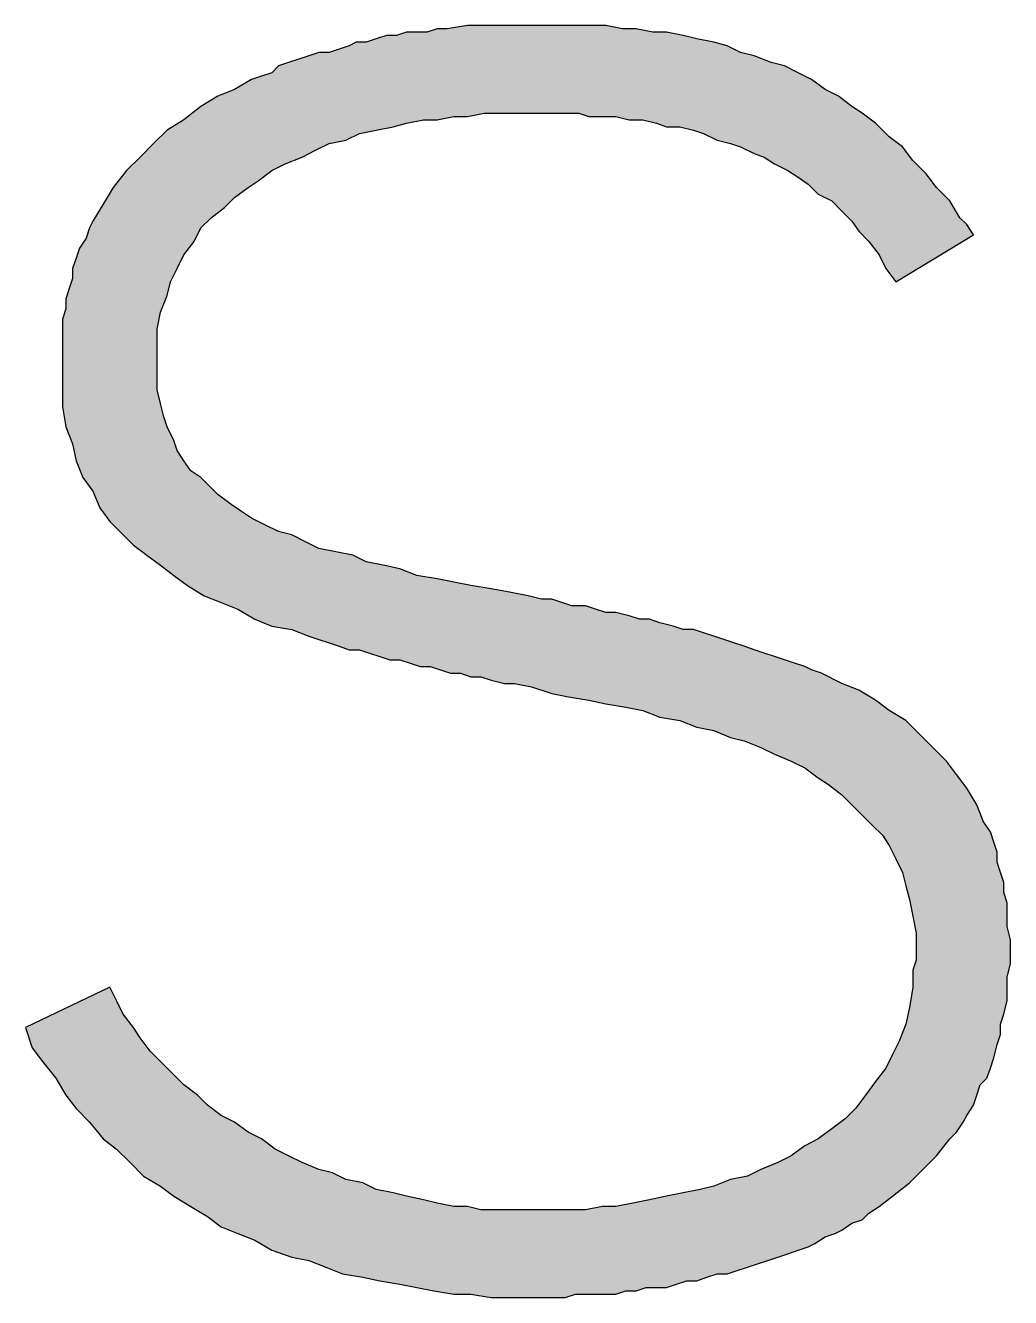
# Model space of a CAD drawing. Header units: centimetres. Extents: x 1658 to 14396, y 8294 to 11444.
# Drawn here: x 10834.58 to 10849.51, y 8581.13 to 8600.4 of the extents above; entities that cross this region are included whole.
import ezdxf
from ezdxf.enums import TextEntityAlignment as Align

# ---------------------------------------------------------------- set-up
doc = ezdxf.new("R2010")
doc.units = ezdxf.units.CM
doc.header["$LTSCALE"] = 50
doc.header["$MEASUREMENT"] = 0
doc.layers.add('FORMATO-PRECON', color=2, linetype='Continuous')
doc.styles.add('PRECON-ROMANS', font='romans.shx')

# ---------------------------------------------------------------- blocks, each defined once
blk = doc.blocks.new('CARIMBO')
at = {"linetype": 'Continuous', "true_color": 0x575854}
blk.add_hatch(color=251, dxfattribs=at).paths.add_polyline_path([(-1129.625, 283.795), (-1129.216, 283.932), (-1129.08, 284), (-1128.875, 284.136), (-1128.67, 284.205), (-1128.534, 284.273), (-1128.33, 284.409), (-1128.125, 284.477), (-1127.989, 284.614), (-1127.784, 284.75), (-1127.511, 284.955), (-1127.17, 285.227), (-1126.898, 285.5), (-1126.625, 285.773), (-1126.352, 286.114), (-1126.216, 286.25), (-1126.08, 286.455), (-1126.011, 286.591), (-1125.875, 286.795), (-1125.807, 287), (-1125.739, 287.205), (-1125.602, 287.341), (-1125.466, 287.75), (-1125.398, 288.023), (-1125.33, 288.227), (-1125.33, 288.432), (-1125.261, 288.636), (-1125.193, 288.909), (-1125.193, 289.114), (-1125.193, 289.386), (-1125.125, 289.659), (-1125.125, 290.136), (-1125.193, 290.409), (-1125.193, 290.614), (-1125.193, 290.886), (-1125.261, 291.091), (-1125.261, 291.295), (-1125.33, 291.5), (-1125.398, 291.705), (-1125.398, 291.909), (-1125.534, 292.318), (-1125.67, 292.523), (-1125.807, 292.864), (-1126.011, 293.205), (-1126.216, 293.477), (-1126.42, 293.75), (-1126.693, 294.023), (-1126.966, 294.295), (-1127.239, 294.568), (-1127.58, 294.773), (-1127.852, 294.977), (-1128.193, 295.182), (-1128.534, 295.318), (-1128.943, 295.523), (-1129.148, 295.591), (-1129.284, 295.659), (-1129.489, 295.727), (-1129.693, 295.795), (-1129.898, 295.864), (-1130.102, 295.932), (-1130.307, 296), (-1130.511, 296.068), (-1130.716, 296.136), (-1130.92, 296.205), (-1131.125, 296.273), (-1131.534, 296.409), (-1131.739, 296.409), (-1131.943, 296.477), (-1132.216, 296.545), (-1132.42, 296.614), (-1132.625, 296.614), (-1132.83, 296.682), (-1133.102, 296.75), (-1133.307, 296.75), (-1133.716, 296.886), (-1133.989, 296.886), (-1134.398, 297.023), (-1134.602, 297.023), (-1134.875, 297.091), (-1135.216, 297.159), (-1135.625, 297.227), (-1136.034, 297.295), (-1136.375, 297.364), (-1136.716, 297.432), (-1137.125, 297.5), (-1137.466, 297.636), (-1137.807, 297.705), (-1138.148, 297.773), (-1138.42, 297.909), (-1138.761, 297.977), (-1139.102, 298.045), (-1139.375, 298.182), (-1139.648, 298.318), (-1139.92, 298.386), (-1140.193, 298.523), (-1140.466, 298.659), (-1140.67, 298.795), (-1140.875, 298.932), (-1141.148, 299.136), (-1141.284, 299.273), (-1141.489, 299.477), (-1141.693, 299.614), (-1141.83, 299.818), (-1141.966, 300.023), (-1142.034, 300.227), (-1142.17, 300.5), (-1142.239, 300.705), (-1142.307, 300.977), (-1142.375, 301.25), (-1142.375, 301.523), (-1142.375, 301.795), (-1142.375, 302.136), (-1142.375, 302.477), (-1142.307, 302.818), (-1142.17, 303.159), (-1142.102, 303.432), (-1141.966, 303.705), (-1141.83, 303.977), (-1141.625, 304.25), (-1141.489, 304.523), (-1141.284, 304.727), (-1141.011, 304.932), (-1140.807, 305.136), (-1140.534, 305.341), (-1140.33, 305.477), (-1140.057, 305.682), (-1139.784, 305.818), (-1139.443, 305.955), (-1139.17, 306.091), (-1138.898, 306.227), (-1138.557, 306.295), (-1138.284, 306.432), (-1137.943, 306.5), (-1137.602, 306.568), (-1137.33, 306.636), (-1136.989, 306.705), (-1136.716, 306.705), (-1136.375, 306.773), (-1136.102, 306.773), (-1135.761, 306.841), (-1135.489, 306.841), (-1135.216, 306.841), (-1134.943, 306.841), (-1134.67, 306.841), (-1134.398, 306.841), (-1134.125, 306.841), (-1133.852, 306.841), (-1133.648, 306.773), (-1133.375, 306.773), (-1133.102, 306.773), (-1132.83, 306.705), (-1132.557, 306.705), (-1132.284, 306.636), (-1132.08, 306.568), (-1131.807, 306.568), (-1131.398, 306.466), (-1131.057, 306.295), (-1130.648, 306.193), (-1130.307, 306.023), (-1130.102, 305.955), (-1129.898, 305.818), (-1129.625, 305.682), (-1129.42, 305.545), (-1129.216, 305.409), (-1129.011, 305.205), (-1128.739, 305.068), (-1128.534, 304.864), (-1128.33, 304.659), (-1128.193, 304.455), (-1127.989, 304.25), (-1127.784, 303.977), (-1127.648, 303.705), (-1127.443, 303.432), (-1125.875, 304.386), (-1126.011, 304.591), (-1126.148, 304.727), (-1126.352, 305.068), (-1126.625, 305.341), (-1126.83, 305.614), (-1127.102, 305.886), (-1127.307, 306.159), (-1127.58, 306.364), (-1127.852, 306.636), (-1128.125, 306.841), (-1128.33, 306.977), (-1128.602, 307.182), (-1128.875, 307.318), (-1129.148, 307.523), (-1129.42, 307.659), (-1129.693, 307.795), (-1129.966, 307.864), (-1130.307, 308), (-1130.58, 308.068), (-1130.852, 308.205), (-1131.125, 308.273), (-1131.466, 308.341), (-1131.739, 308.409), (-1132.08, 308.477), (-1132.352, 308.477), (-1132.693, 308.545), (-1132.966, 308.545), (-1133.307, 308.614), (-1133.648, 308.614), (-1133.92, 308.614), (-1134.261, 308.614), (-1134.602, 308.614), (-1134.943, 308.614), (-1135.284, 308.614), (-1135.693, 308.614), (-1136.102, 308.614), (-1136.511, 308.545), (-1136.716, 308.545), (-1136.92, 308.477), (-1137.33, 308.477), (-1137.534, 308.409), (-1137.739, 308.409), (-1137.943, 308.341), (-1138.148, 308.273), (-1138.352, 308.273), (-1138.489, 308.205), (-1138.693, 308.136), (-1138.898, 308.068), (-1139.102, 308.068), (-1139.307, 308), (-1139.511, 307.932), (-1139.92, 307.795), (-1140.057, 307.659), (-1140.466, 307.523), (-1140.807, 307.318), (-1141.148, 307.182), (-1141.489, 306.977), (-1141.83, 306.705), (-1142.17, 306.5), (-1142.443, 306.227), (-1142.716, 305.955), (-1142.989, 305.682), (-1143.261, 305.341), (-1143.466, 305), (-1143.67, 304.659), (-1143.739, 304.523), (-1143.807, 304.318), (-1143.943, 304.114), (-1144.08, 303.705), (-1144.08, 303.5), (-1144.216, 303.091), (-1144.216, 302.886), (-1144.284, 302.682), (-1144.284, 302.409), (-1144.284, 302.205), (-1144.284, 301.932), (-1144.284, 301.727), (-1144.284, 301.523), (-1144.284, 301.318), (-1144.284, 300.909), (-1144.216, 300.5), (-1144.08, 300.159), (-1144.011, 299.818), (-1143.875, 299.477), (-1143.67, 299.205), (-1143.534, 298.864), (-1143.33, 298.591), (-1143.125, 298.386), (-1142.852, 298.114), (-1142.58, 297.909), (-1142.307, 297.705), (-1142.034, 297.5), (-1141.761, 297.295), (-1141.42, 297.091), (-1141.08, 296.955), (-1140.739, 296.818), (-1140.398, 296.614), (-1140.057, 296.477), (-1139.648, 296.409), (-1139.307, 296.273), (-1139.102, 296.205), (-1138.898, 296.136), (-1138.489, 296), (-1138.284, 296), (-1138.08, 295.932), (-1137.67, 295.795), (-1137.466, 295.795), (-1137.057, 295.659), (-1136.852, 295.659), (-1136.443, 295.523), (-1136.239, 295.523), (-1136.034, 295.455), (-1135.83, 295.455), (-1135.625, 295.386), (-1135.352, 295.318), (-1135.148, 295.318), (-1134.807, 295.25), (-1134.398, 295.114), (-1134.057, 295.045), (-1133.648, 294.977), (-1133.307, 294.909), (-1132.898, 294.841), (-1132.557, 294.773), (-1132.216, 294.636), (-1131.807, 294.568), (-1131.466, 294.432), (-1131.125, 294.364), (-1130.784, 294.227), (-1130.511, 294.159), (-1130.17, 294.023), (-1129.898, 293.886), (-1129.362, 293.672), (-1129.011, 293.409), (-1128.807, 293.273), (-1128.534, 293.068), (-1128.33, 292.864), (-1128.125, 292.659), (-1127.92, 292.455), (-1127.716, 292.25), (-1127.58, 292.045), (-1127.443, 291.773), (-1127.307, 291.5), (-1127.239, 291.227), (-1127.17, 290.955), (-1127.102, 290.614), (-1127.034, 290.273), (-1127.034, 289.932), (-1127.034, 289.727), (-1127.102, 289.523), (-1127.102, 289.182), (-1127.17, 288.773), (-1127.239, 288.432), (-1127.375, 288.091), (-1127.511, 287.818), (-1127.648, 287.545), (-1127.852, 287.273), (-1128.057, 287), (-1128.261, 286.727), (-1128.466, 286.523), (-1128.739, 286.318), (-1129.011, 286.114), (-1129.284, 285.977), (-1129.557, 285.773), (-1129.83, 285.636), (-1130.17, 285.5), (-1130.443, 285.364), (-1130.784, 285.295), (-1131.125, 285.159), (-1131.398, 285.091), (-1131.739, 285.023), (-1132.08, 284.955), (-1132.42, 284.886), (-1132.761, 284.818), (-1133.102, 284.75), (-1133.375, 284.75), (-1133.716, 284.682), (-1134.057, 284.682), (-1134.33, 284.682), (-1134.602, 284.682), (-1134.943, 284.682), (-1135.216, 284.682), (-1135.489, 284.682), (-1135.83, 284.682), (-1136.102, 284.75), (-1136.375, 284.75), (-1136.716, 284.818), (-1136.989, 284.886), (-1137.33, 284.955), (-1137.602, 285.023), (-1137.943, 285.091), (-1138.216, 285.227), (-1138.557, 285.295), (-1138.83, 285.432), (-1139.102, 285.5), (-1139.443, 285.636), (-1139.716, 285.773), (-1139.989, 285.909), (-1140.261, 286.114), (-1140.534, 286.25), (-1140.807, 286.455), (-1141.08, 286.591), (-1141.352, 286.795), (-1141.557, 287), (-1141.83, 287.205), (-1142.034, 287.409), (-1142.307, 287.682), (-1142.511, 287.886), (-1142.716, 288.159), (-1142.852, 288.364), (-1143.057, 288.636), (-1143.193, 288.909), (-1143.33, 289.182), (-1145.034, 288.364), (-1144.898, 287.955), (-1144.693, 287.682), (-1144.42, 287.341), (-1144.216, 287), (-1144.011, 286.727), (-1143.739, 286.455), (-1143.466, 286.114), (-1143.193, 285.909), (-1142.92, 285.636), (-1142.648, 285.364), (-1142.307, 285.159), (-1142.034, 284.955), (-1141.693, 284.75), (-1141.352, 284.545), (-1141.08, 284.341), (-1140.739, 284.205), (-1140.398, 284.068), (-1140.057, 283.864), (-1139.648, 283.727), (-1139.307, 283.659), (-1138.966, 283.523), (-1138.625, 283.386), (-1138.216, 283.318), (-1137.875, 283.25), (-1137.466, 283.182), (-1137.125, 283.114), (-1136.784, 283.045), (-1136.375, 282.977), (-1136.034, 282.977), (-1135.625, 282.909), (-1135.284, 282.909), (-1134.943, 282.909), (-1134.534, 282.909), (-1134.125, 282.909), (-1133.92, 282.977), (-1133.716, 282.977), (-1133.511, 282.977), (-1133.102, 282.977), (-1132.898, 283.045), (-1132.693, 283.045), (-1132.489, 283.114), (-1132.08, 283.114), (-1131.875, 283.182), (-1131.67, 283.25), (-1131.466, 283.25), (-1131.261, 283.318), (-1131.057, 283.386), (-1130.852, 283.386), (-1130.648, 283.455), (-1130.443, 283.523), (-1130.239, 283.591), (-1130.034, 283.659), (-1129.83, 283.727)])
at = {"color": 251, "linetype": 'Continuous', "true_color": 0x575854}
blk.add_lwpolyline([(-1125.875, 304.386), (-1126.011, 304.591), (-1126.148, 304.727), (-1126.352, 305.068), (-1126.625, 305.341), (-1126.83, 305.614), (-1127.102, 305.886), (-1127.307, 306.159), (-1127.58, 306.364), (-1127.852, 306.636), (-1128.125, 306.841), (-1128.33, 306.977), (-1128.602, 307.182), (-1128.875, 307.318), (-1129.148, 307.523), (-1129.42, 307.659), (-1129.693, 307.795), (-1129.966, 307.864), (-1130.307, 308), (-1130.58, 308.068), (-1130.852, 308.205), (-1131.125, 308.273), (-1131.466, 308.341), (-1131.739, 308.409), (-1132.08, 308.477), (-1132.352, 308.477), (-1132.693, 308.545), (-1132.966, 308.545), (-1133.307, 308.614), (-1133.648, 308.614), (-1133.92, 308.614), (-1134.261, 308.614), (-1134.602, 308.614), (-1134.943, 308.614), (-1135.284, 308.614), (-1135.693, 308.614), (-1136.102, 308.614), (-1136.511, 308.545), (-1136.716, 308.545), (-1136.92, 308.477), (-1137.125, 308.477), (-1137.33, 308.477), (-1137.534, 308.409), (-1137.739, 308.409), (-1137.943, 308.341), (-1138.148, 308.273), (-1138.352, 308.273), (-1138.489, 308.205), (-1138.693, 308.136), (-1138.898, 308.068), (-1139.102, 308.068), (-1139.307, 308), (-1139.511, 307.932), (-1139.716, 307.864), (-1139.92, 307.795), (-1140.057, 307.659), (-1140.261, 307.591), (-1140.466, 307.523), (-1140.807, 307.318), (-1141.148, 307.182), (-1141.489, 306.977), (-1141.83, 306.705), (-1142.17, 306.5), (-1142.443, 306.227), (-1142.716, 305.955), (-1142.989, 305.682), (-1143.261, 305.341), (-1143.466, 305), (-1143.67, 304.659), (-1143.739, 304.523), (-1143.807, 304.318), (-1143.943, 304.114), (-1144.011, 303.909), (-1144.08, 303.705), (-1144.08, 303.5), (-1144.148, 303.295), (-1144.216, 303.091), (-1144.216, 302.886), (-1144.284, 302.682), (-1144.284, 302.409), (-1144.284, 302.205), (-1144.284, 301.932), (-1144.284, 301.727), (-1144.284, 301.523), (-1144.284, 301.318), (-1144.284, 301.114), (-1144.284, 300.909), (-1144.216, 300.5), (-1144.08, 300.159), (-1144.011, 299.818), (-1143.875, 299.477), (-1143.67, 299.205), (-1143.534, 298.864), (-1143.33, 298.591), (-1143.125, 298.386), (-1142.852, 298.114), (-1142.58, 297.909), (-1142.307, 297.705), (-1142.034, 297.5), (-1141.761, 297.295), (-1141.42, 297.091), (-1141.08, 296.955), (-1140.739, 296.818), (-1140.398, 296.614), (-1140.057, 296.477), (-1139.648, 296.409), (-1139.307, 296.273), (-1139.102, 296.205), (-1138.898, 296.136), (-1138.693, 296.068), (-1138.489, 296), (-1138.284, 296), (-1138.08, 295.932), (-1137.875, 295.864), (-1137.67, 295.795), (-1137.466, 295.795), (-1137.261, 295.727), (-1137.057, 295.659), (-1136.852, 295.659), (-1136.648, 295.591), (-1136.443, 295.523), (-1136.239, 295.523), (-1136.034, 295.455), (-1135.83, 295.455), (-1135.625, 295.386), (-1135.352, 295.318), (-1135.148, 295.318), (-1134.807, 295.25), (-1134.398, 295.114), (-1134.057, 295.045), (-1133.648, 294.977), (-1133.307, 294.909), (-1132.898, 294.841), (-1132.557, 294.773), (-1132.216, 294.636), (-1131.807, 294.568), (-1131.466, 294.432), (-1131.125, 294.364), (-1130.784, 294.227), (-1130.511, 294.159), (-1130.17, 294.023), (-1129.898, 293.886), (-1129.557, 293.75), (-1129.284, 293.614), (-1129.011, 293.409), (-1128.807, 293.273), (-1128.534, 293.068), (-1128.33, 292.864), (-1128.125, 292.659), (-1127.92, 292.455), (-1127.716, 292.25), (-1127.58, 292.045), (-1127.443, 291.773), (-1127.307, 291.5), (-1127.239, 291.227), (-1127.17, 290.955), (-1127.102, 290.614), (-1127.034, 290.273), (-1127.034, 289.932), (-1127.034, 289.727), (-1127.102, 289.523), (-1127.102, 289.182), (-1127.17, 288.773), (-1127.239, 288.432), (-1127.375, 288.091), (-1127.511, 287.818), (-1127.648, 287.545), (-1127.852, 287.273), (-1128.057, 287), (-1128.261, 286.727), (-1128.466, 286.523), (-1128.739, 286.318), (-1129.011, 286.114), (-1129.284, 285.977), (-1129.557, 285.773), (-1129.83, 285.636), (-1130.17, 285.5), (-1130.443, 285.364), (-1130.784, 285.295), (-1131.125, 285.159), (-1131.398, 285.091), (-1131.739, 285.023), (-1132.08, 284.955), (-1132.42, 284.886), (-1132.761, 284.818), (-1133.102, 284.75), (-1133.375, 284.75), (-1133.716, 284.682), (-1134.057, 284.682), (-1134.33, 284.682), (-1134.602, 284.682), (-1134.943, 284.682), (-1135.216, 284.682), (-1135.489, 284.682), (-1135.83, 284.682), (-1136.102, 284.75), (-1136.375, 284.75), (-1136.716, 284.818), (-1136.989, 284.886), (-1137.33, 284.955), (-1137.602, 285.023), (-1137.943, 285.091), (-1138.216, 285.227), (-1138.557, 285.295), (-1138.83, 285.432), (-1139.102, 285.5), (-1139.443, 285.636), (-1139.716, 285.773), (-1139.989, 285.909), (-1140.261, 286.114), (-1140.534, 286.25), (-1140.807, 286.455), (-1141.08, 286.591), (-1141.352, 286.795), (-1141.557, 287), (-1141.83, 287.205), (-1142.034, 287.409), (-1142.307, 287.682), (-1142.511, 287.886), (-1142.716, 288.159), (-1142.852, 288.364), (-1143.057, 288.636), (-1143.193, 288.909), (-1143.33, 289.182), (-1145.034, 288.364), (-1144.898, 287.955), (-1144.693, 287.682), (-1144.42, 287.341), (-1144.216, 287), (-1144.011, 286.727), (-1143.739, 286.455), (-1143.466, 286.114), (-1143.193, 285.909), (-1142.92, 285.636), (-1142.648, 285.364), (-1142.307, 285.159), (-1142.034, 284.955), (-1141.693, 284.75), (-1141.352, 284.545), (-1141.08, 284.341), (-1140.739, 284.205), (-1140.398, 284.068), (-1140.057, 283.864), (-1139.648, 283.727), (-1139.307, 283.659), (-1138.966, 283.523), (-1138.625, 283.386), (-1138.216, 283.318), (-1137.875, 283.25), (-1137.466, 283.182), (-1137.125, 283.114), (-1136.784, 283.045), (-1136.375, 282.977), (-1136.034, 282.977), (-1135.625, 282.909), (-1135.284, 282.909), (-1134.943, 282.909), (-1134.534, 282.909), (-1134.125, 282.909), (-1133.92, 282.977), (-1133.716, 282.977), (-1133.511, 282.977), (-1133.307, 282.977), (-1133.102, 282.977), (-1132.898, 283.045), (-1132.693, 283.045), (-1132.489, 283.114), (-1132.284, 283.114), (-1132.08, 283.114), (-1131.875, 283.182), (-1131.67, 283.25), (-1131.466, 283.25), (-1131.261, 283.318), (-1131.057, 283.386), (-1130.852, 283.386), (-1130.648, 283.455), (-1130.443, 283.523), (-1130.239, 283.591), (-1130.034, 283.659), (-1129.83, 283.727), (-1129.625, 283.795), (-1129.42, 283.864), (-1129.216, 283.932), (-1129.08, 284), (-1128.875, 284.136), (-1128.67, 284.205), (-1128.534, 284.273), (-1128.33, 284.409), (-1128.125, 284.477), (-1127.989, 284.614), (-1127.784, 284.75), (-1127.511, 284.955), (-1127.17, 285.227), (-1126.898, 285.5), (-1126.625, 285.773), (-1126.352, 286.114), (-1126.216, 286.25), (-1126.08, 286.455), (-1126.011, 286.591), (-1125.875, 286.795), (-1125.807, 287), (-1125.739, 287.205), (-1125.602, 287.341), (-1125.534, 287.545), (-1125.466, 287.75), (-1125.398, 288.023), (-1125.33, 288.227), (-1125.33, 288.432), (-1125.261, 288.636), (-1125.193, 288.909), (-1125.193, 289.114), (-1125.193, 289.386), (-1125.125, 289.659), (-1125.125, 289.932), (-1125.125, 290.136), (-1125.193, 290.409), (-1125.193, 290.614), (-1125.193, 290.886), (-1125.261, 291.091), (-1125.261, 291.295), (-1125.33, 291.5), (-1125.398, 291.705), (-1125.398, 291.909), (-1125.466, 292.114), (-1125.534, 292.318), (-1125.67, 292.523), (-1125.807, 292.864), (-1126.011, 293.205), (-1126.216, 293.477), (-1126.42, 293.75), (-1126.693, 294.023), (-1126.966, 294.295), (-1127.239, 294.568), (-1127.58, 294.773), (-1127.852, 294.977), (-1128.193, 295.182), (-1128.534, 295.318), (-1128.943, 295.523), (-1129.148, 295.591), (-1129.284, 295.659), (-1129.489, 295.727), (-1129.693, 295.795), (-1129.898, 295.864), (-1130.102, 295.932), (-1130.307, 296), (-1130.511, 296.068), (-1130.716, 296.136), (-1130.92, 296.205), (-1131.125, 296.273), (-1131.33, 296.341), (-1131.534, 296.409), (-1131.739, 296.409), (-1131.943, 296.477), (-1132.216, 296.545), (-1132.42, 296.614), (-1132.625, 296.614), (-1132.83, 296.682), (-1133.102, 296.75), (-1133.307, 296.75), (-1133.511, 296.818), (-1133.716, 296.886), (-1133.989, 296.886), (-1134.193, 296.955), (-1134.398, 297.023), (-1134.602, 297.023), (-1134.875, 297.091), (-1135.216, 297.159), (-1135.625, 297.227), (-1136.034, 297.295), (-1136.375, 297.364), (-1136.716, 297.432), (-1137.125, 297.5), (-1137.466, 297.636), (-1137.807, 297.705), (-1138.148, 297.773), (-1138.42, 297.909), (-1138.761, 297.977), (-1139.102, 298.045), (-1139.375, 298.182), (-1139.648, 298.318), (-1139.92, 298.386), (-1140.193, 298.523), (-1140.466, 298.659), (-1140.67, 298.795), (-1140.875, 298.932), (-1141.148, 299.136), (-1141.284, 299.273), (-1141.489, 299.477), (-1141.693, 299.614), (-1141.83, 299.818), (-1141.966, 300.023), (-1142.034, 300.227), (-1142.17, 300.5), (-1142.239, 300.705), (-1142.307, 300.977), (-1142.375, 301.25), (-1142.375, 301.523), (-1142.375, 301.795), (-1142.375, 302.136), (-1142.375, 302.477), (-1142.307, 302.818), (-1142.17, 303.159), (-1142.102, 303.432), (-1141.966, 303.705), (-1141.83, 303.977), (-1141.625, 304.25), (-1141.489, 304.523), (-1141.284, 304.727), (-1141.011, 304.932), (-1140.807, 305.136), (-1140.534, 305.341), (-1140.33, 305.477), (-1140.057, 305.682), (-1139.784, 305.818), (-1139.443, 305.955), (-1139.17, 306.091), (-1138.898, 306.227), (-1138.557, 306.295), (-1138.284, 306.432), (-1137.943, 306.5), (-1137.602, 306.568), (-1137.33, 306.636), (-1136.989, 306.705), (-1136.716, 306.705), (-1136.375, 306.773), (-1136.102, 306.773), (-1135.761, 306.841), (-1135.489, 306.841), (-1135.216, 306.841), (-1134.943, 306.841), (-1134.67, 306.841), (-1134.398, 306.841), (-1134.125, 306.841), (-1133.852, 306.841), (-1133.648, 306.773), (-1133.375, 306.773), (-1133.102, 306.773), (-1132.83, 306.705), (-1132.557, 306.705), (-1132.284, 306.636), (-1132.08, 306.568), (-1131.807, 306.568), (-1131.534, 306.5), (-1131.33, 306.432), (-1131.057, 306.295), (-1130.784, 306.227), (-1130.58, 306.159), (-1130.307, 306.023), (-1130.102, 305.955), (-1129.898, 305.818), (-1129.625, 305.682), (-1129.42, 305.545), (-1129.216, 305.409), (-1129.011, 305.205), (-1128.739, 305.068), (-1128.534, 304.864), (-1128.33, 304.659), (-1128.193, 304.455), (-1127.989, 304.25), (-1127.784, 303.977), (-1127.648, 303.705), (-1127.443, 303.432), (-1125.875, 304.386)], dxfattribs=at)
at = {"layer": 'FORMATO-PRECON', "color": 5, "style": 'PRECON-ROMANS', "flags": 8}
for p in [(-524.835, 472.632), (-524.985, 423.017), (-524.985, 399.365), (-524.985, 375.974)]:
    blk.add_attdef('X', text='', height=30, dxfattribs=at).set_placement(p, align=Align.MIDDLE_CENTER)
at = {"layer": 'FORMATO-PRECON', "color": 3, "style": 'PRECON-ROMANS', "flags": 8}
for p in [(-524.985, 331.673), (-486.329, 176.966), (-486.329, 124.424)]:
    blk.add_attdef('X', text='', height=25, dxfattribs=at).set_placement(p, align=Align.MIDDLE_CENTER)
at = {"layer": 'FORMATO-PRECON', "color": 4, "style": 'PRECON-ROMANS', "flags": 8}
for p in [(-524.985, 249.599), (-228.659, 39.375), (-76.704, 39.375), (-483.326, 35.975)]:
    blk.add_attdef('X', text='', height=30, dxfattribs=at).set_placement(p, align=Align.MIDDLE_CENTER)
at = {"layer": 'FORMATO-PRECON', "color": 2, "style": 'PRECON-ROMANS', "flags": 8}
for height, p in [(20, (-1635.808, 142.347)), (20, (-1402.474, 142.347)), (20, (-1169.141, 142.347)), (30, (-902.743, 42.347)), (20, (-1635.808, 42.347))]:
    blk.add_attdef('X', text='', height=height, dxfattribs=at).set_placement(p, align=Align.MIDDLE_CENTER)

msp = doc.modelspace()

# ---------------------------------------------------------------- block references
at = {"layer": 'FORMATO-PRECON', "xscale": 0.7499999918802306, "yscale": 0.7499999918802306, "zscale": 0.7499999918802306}
msp.add_blockref('CARIMBO', (11693.357, 8368.944), dxfattribs=at)

doc.saveas('drawing.dxf')
